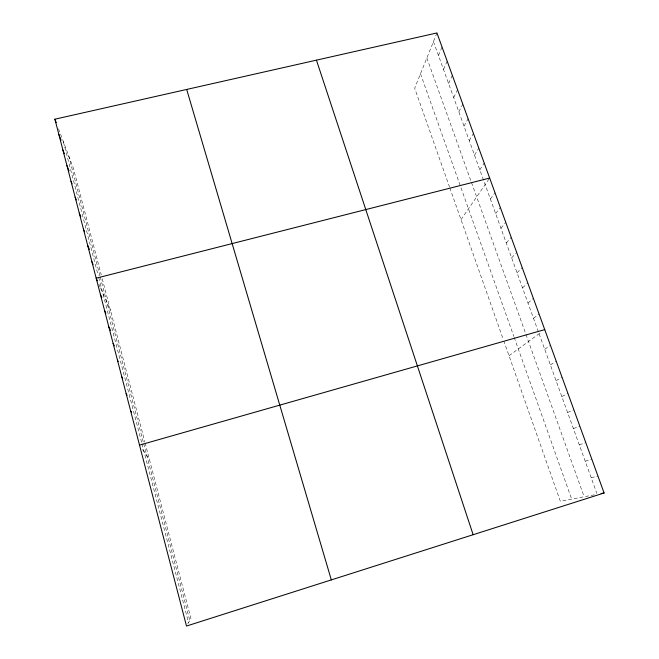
<?xml version="1.0" encoding="UTF-8"?>
<svg xmlns="http://www.w3.org/2000/svg" width="659" height="659" viewBox="0 0 659 659"><rect width="100%" height="100%" fill="white"/><g stroke="black" fill="none" stroke-linecap="round" stroke-linejoin="round"><path stroke-width="0.49" stroke-dasharray="3.29 2.47" d="M436.933 32.95L414.684 88.257L449.487 186.934M438.457 55.463L442.041 46.987M443.499 69.401L447.181 61.13M448.573 83.446L452.354 75.373M453.689 97.581L457.568 89.723M458.837 111.824L462.816 104.18M464.027 126.166L468.112 118.735M469.249 140.614L473.442 133.406M187.881 623.719L190.953 618.579L145.375 443.993M474.513 155.17L478.805 148.176M479.818 169.833L484.217 163.061M461.012 219.62L489.662 178.062M490.378 199.034L494.991 192.716M495.634 213.574L500.354 207.486M500.931 228.22L505.766 222.363M506.269 242.965L511.211 237.347M511.639 257.826L516.689 252.446M517.051 272.785L522.216 267.653M522.505 287.859L527.785 282.975M527.991 303.041L533.395 298.403M533.526 318.338L539.046 313.956M509.02 355.753L541.517 331.971M544.713 349.262L550.471 345.398M550.364 364.897L556.245 361.305M556.064 380.655L562.069 377.327M561.806 396.52L567.934 393.472M567.588 412.509L573.849 409.741M573.412 428.622L579.805 426.134M579.286 444.85L585.81 442.65M585.2 461.209L591.856 459.298M591.156 477.684L597.952 476.078M594.327 494.827L560.331 501.26L504.077 341.733M142.575 449.512L149.371 459.298M98.834 284.194L100.292 287.497M100.662 288.321L110.646 310.949M58.527 128.81L73.429 168.391L101.231 274.869M433.449 41.624L538.403 331.815M539.095 333.742L596.832 493.369M426.867 57.992L471.185 181.629M471.531 182.584L584.154 496.754M420.5 73.816L513.839 336.444M514.185 337.408L571.658 499.118M449.825 187.889L503.418 339.871M102.236 278.741L144.881 442.098M68.618 155.615L100.003 276.006M100.25 276.945L143.481 442.782M143.736 443.771L189.808 620.498M63.322 141.553L98.191 275.495M98.693 277.439L141.759 442.914M142.014 443.878L188.54 622.631"/><path stroke-width="0.99" d="M604.097 492.981L186.497 626.05L54.903 119.197L436.933 32.95L604.097 492.981L601.123 493.542M139.519 445.105L544.738 329.615M489.662 178.062L96.181 278.18L97.326 280.775M130.573 410.656L131.438 412.097M126.157 393.629L127.055 395.227M121.767 376.75L122.706 378.488M117.417 359.995L118.2 361.503M113.109 343.372L114.312 345.818M108.826 326.88L110.49 330.373M104.575 310.521L105.868 313.305M100.366 294.285L101.84 297.563M91.906 261.714L93.084 264.44M87.663 245.37L89.393 249.473M83.454 229.167L84.525 231.737M79.278 213.088L80.744 216.671M75.142 197.132L76.263 199.932M71.032 181.299L72.037 183.845M66.954 165.59L69.006 170.87M62.902 150.005L64.31 153.646M58.89 134.543L61.04 140.186M54.903 119.197L56.204 122.64M316.444 60.15L473.129 534.713M186.686 89.443L331.32 579.904"/></g></svg>
